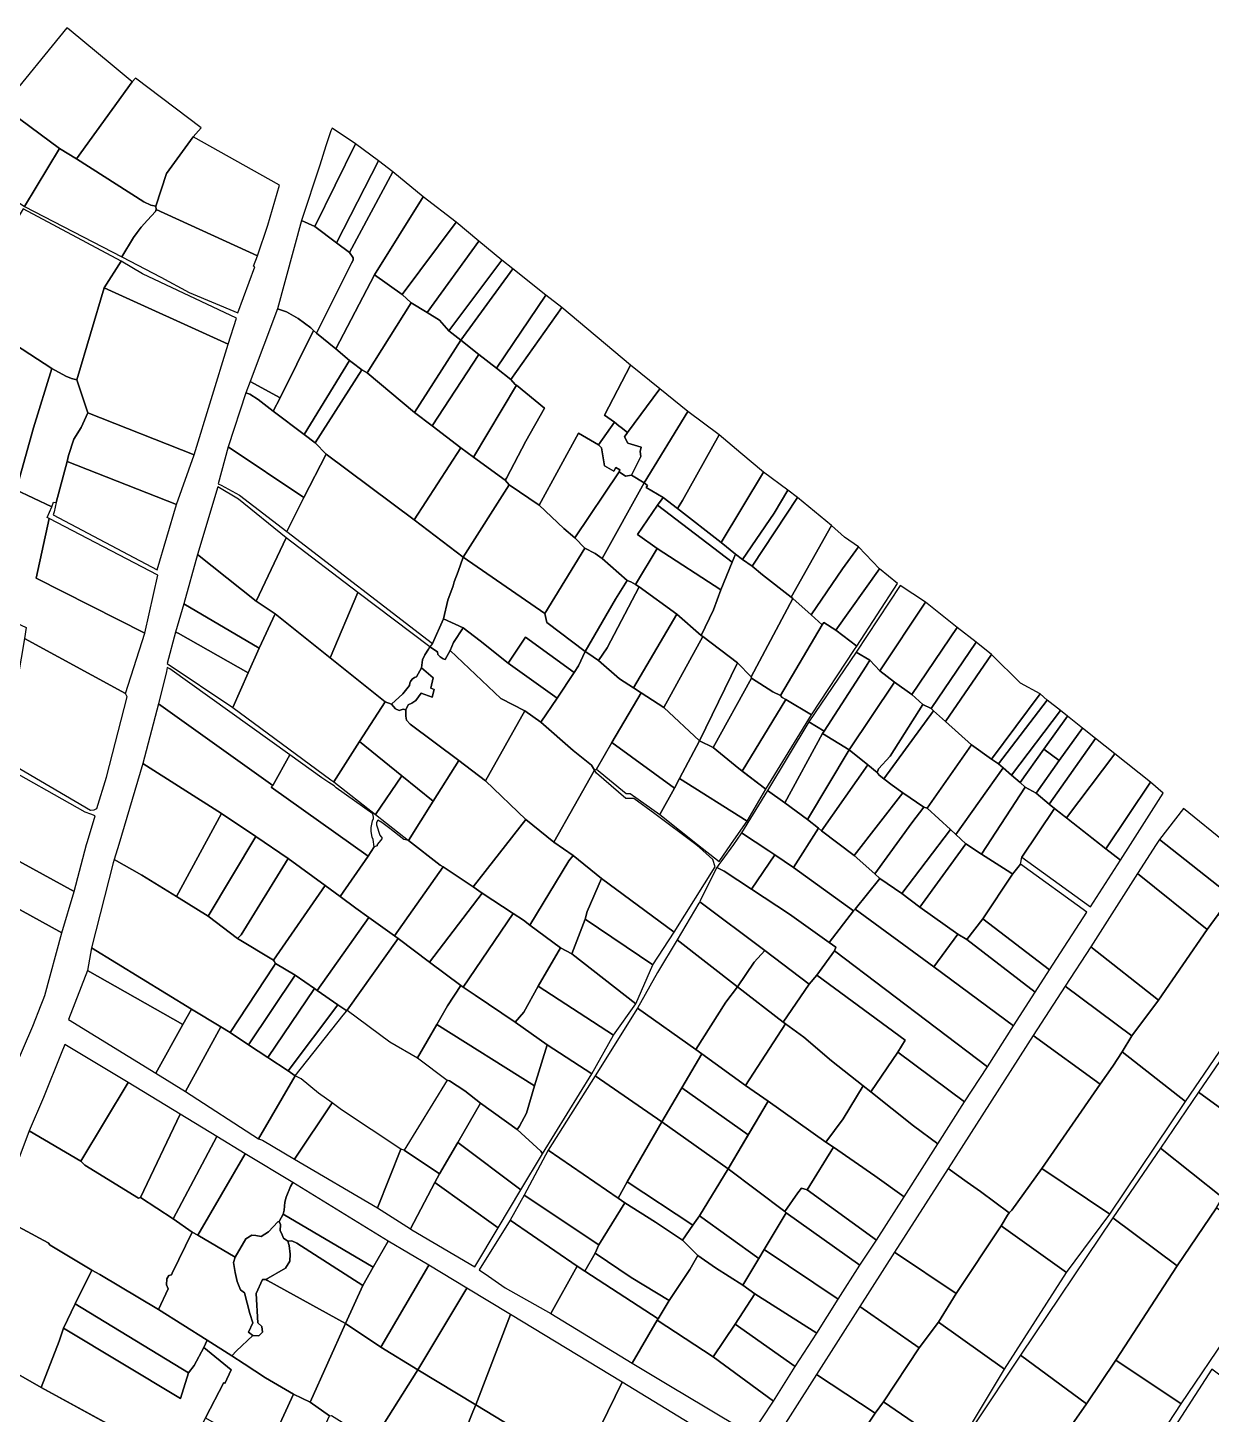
# Model space of a CAD drawing. Header units: metres. Extents: x 569648 to 571548, y 2333509 to 2335006.
# Drawn here: x 569829.8 to 570112.2, y 2334364.1 to 2334694.9 of the extents above; entities that cross this region are included whole.
import ezdxf

# ---------------------------------------------------------------- set-up
doc = ezdxf.new("R2010")
doc.units = ezdxf.units.M
doc.header["$MEASUREMENT"] = 0
doc.linetypes.add('CENTER', pattern=[2, 1.25, -0.25, 0.25, -0.25])
doc.layers.add('Net bo thua dat', color=210, linetype='CENTER', lineweight=30)

msp = doc.modelspace()

# ---------------------------------------------------------------- linework, layer by layer
at = {"layer": 'Net bo thua dat', "linetype": 'Continuous', "flags": 128}
for points in [[(569854.74, 2334681.96), (569849.96, 2334685.91), (569839.67, 2334694.43), (569839.09, 2334694.85), (569824.12, 2334676.36), (569824.92, 2334675.49), (569825.66, 2334674.73), (569837.36, 2334666.07), (569841.47, 2334663.58)], [(569869.24, 2334668.86), (569871.18, 2334670.96), (569855.51, 2334682.81), (569854.74, 2334681.96), (569841.47, 2334663.58), (569857.51, 2334653.29), (569859.17, 2334652.51), (569860.38, 2334652.31), (569862.91, 2334660.09)], [(569837.36, 2334666.07), (569825.66, 2334674.73), (569816.64, 2334660.21), (569823.13, 2334656.21), (569829, 2334652.21)], [(569889.89, 2334657.31), (569869.24, 2334668.86), (569862.91, 2334660.09), (569860.38, 2334652.31), (569860.44, 2334651.52), (569884.64, 2334640.43), (569887.08, 2334647.72)], [(569908.04, 2334667.18), (569902.46, 2334670.88), (569902.15, 2334670.24), (569900.9, 2334666.66), (569899.49, 2334662.03), (569895.11, 2334648.83), (569898.3, 2334647.47)], [(569841.47, 2334663.58), (569837.36, 2334666.07), (569829, 2334652.21), (569852.27, 2334640.21), (569855.07, 2334644.81), (569855.88, 2334646.01), (569856.83, 2334647.25), (569858.39, 2334648.94), (569860.27, 2334651.05), (569860.44, 2334651.52), (569860.38, 2334652.31), (569859.17, 2334652.51), (569857.51, 2334653.29)], [(569913.53, 2334663.06), (569908.04, 2334667.18), (569898.3, 2334647.47), (569903.46, 2334643.56)], [(569916.95, 2334660.49), (569913.53, 2334663.06), (569903.46, 2334643.56), (569906.56, 2334641.22)], [(569924.2, 2334654.49), (569916.95, 2334660.49), (569906.56, 2334641.22), (569907.47, 2334639.99), (569907.5, 2334639.37), (569907.1, 2334638.72), (569898.73, 2334622), (569903.29, 2334618.22), (569912.52, 2334635.88)], [(569932.04, 2334648.48), (569924.2, 2334654.49), (569912.52, 2334635.88), (569919.19, 2334631.2)], [(569852.06, 2334639.16), (569828.7, 2334651.67), (569814.25, 2334627.49), (569816.41, 2334625.97), (569825.01, 2334620.42), (569835.52, 2334613.55), (569838.89, 2334611.71), (569840.23, 2334611.19), (569841.48, 2334610.87), (569848.03, 2334632.82)], [(569860.44, 2334651.52), (569860.27, 2334651.05), (569858.39, 2334648.94), (569856.83, 2334647.25), (569855.88, 2334646.01), (569855.07, 2334644.81), (569852.27, 2334640.21), (569861.58, 2334635.38), (569868.29, 2334631.69), (569879.9, 2334626.8), (569884.03, 2334637.85), (569883.71, 2334637.97), (569884.64, 2334640.43)], [(569907.1, 2334638.72), (569907.5, 2334639.37), (569907.47, 2334639.99), (569906.56, 2334641.22), (569903.46, 2334643.56), (569898.3, 2334647.47), (569895.11, 2334648.83), (569889.4, 2334627.83), (569891.56, 2334627.06), (569894.34, 2334625.52), (569897.32, 2334623.28), (569898, 2334622.66), (569898.73, 2334622)], [(569937.48, 2334643.94), (569932.04, 2334648.48), (569919.19, 2334631.2), (569921.31, 2334629.23), (569925.09, 2334626.93)], [(569942.92, 2334639.39), (569937.48, 2334643.94), (569925.09, 2334626.93), (569928.09, 2334625.1), (569930.31, 2334622.52)], [(569857.19, 2334636.16), (569852.06, 2334639.16), (569848.03, 2334632.82), (569877.63, 2334619.37), (569879.64, 2334625.53)], [(569945.56, 2334637.31), (569942.92, 2334639.39), (569930.31, 2334622.52), (569933.19, 2334620.3)], [(569921.31, 2334629.23), (569919.19, 2334631.2), (569912.52, 2334635.88), (569903.29, 2334618.22), (569906.6, 2334615.5), (569907.19, 2334615.01), (569909.53, 2334613.26), (569910.79, 2334612.52)], [(569953.46, 2334631.09), (569945.56, 2334637.31), (569933.19, 2334620.3), (569937.49, 2334616.92), (569941.69, 2334613.61)], [(569877.63, 2334619.37), (569848.03, 2334632.82), (569841.48, 2334610.87), (569844.14, 2334603), (569869.51, 2334593)], [(569933.19, 2334620.3), (569930.31, 2334622.52), (569928.09, 2334625.1), (569925.09, 2334626.93), (569921.31, 2334629.23), (569910.79, 2334612.52), (569922.1, 2334603.04)], [(569957.26, 2334628.1), (569953.46, 2334631.09), (569941.69, 2334613.61), (569945.1, 2334610.93)], [(569898, 2334622.66), (569897.32, 2334623.28), (569894.34, 2334625.52), (569891.56, 2334627.06), (569889.4, 2334627.83), (569882.89, 2334610.48), (569890.02, 2334606.6)], [(569973.67, 2334614.39), (569957.26, 2334628.1), (569945.1, 2334610.93), (569946.16, 2334609.76), (569946.41, 2334609.58), (569953.14, 2334604.1), (569948.66, 2334596.25), (569944.06, 2334587.42), (569943.7, 2334586.9), (569944.71, 2334585.79), (569951.88, 2334580.93), (569961.27, 2334598.16), (569965.99, 2334595.34), (569969.79, 2334600.77), (569967.47, 2334602.45)], [(569906.6, 2334615.5), (569903.29, 2334618.22), (569898.73, 2334622), (569898, 2334622.66), (569890.02, 2334606.6), (569888.41, 2334603.36), (569895.75, 2334597.79)], [(569835.52, 2334613.55), (569825.01, 2334620.42), (569818.06, 2334603.93), (569817.24, 2334601.7), (569813.78, 2334593.36), (569819.18, 2334589.53), (569826.83, 2334584.72), (569827.34, 2334585.76), (569831.15, 2334599.4)], [(569937.49, 2334616.92), (569933.19, 2334620.3), (569922.1, 2334603.04), (569926.28, 2334599.87)], [(569909.53, 2334613.26), (569907.19, 2334615.01), (569906.6, 2334615.5), (569895.75, 2334597.79), (569898.39, 2334595.79)], [(569946.41, 2334609.58), (569946.16, 2334609.76), (569945.1, 2334610.93), (569941.69, 2334613.61), (569937.49, 2334616.92), (569926.28, 2334599.87), (569933.16, 2334594.64), (569936.15, 2334592.41)], [(569841.48, 2334610.87), (569840.23, 2334611.19), (569838.89, 2334611.71), (569835.52, 2334613.55), (569831.15, 2334599.4), (569827.34, 2334585.76), (569826.83, 2334584.72), (569835.52, 2334580.53), (569835.96, 2334581.7), (569836.55, 2334581.61), (569839.18, 2334591.38), (569839.55, 2334592.77), (569840.8, 2334596.72), (569842.58, 2334599.45), (569844.14, 2334603)], [(569910.79, 2334612.52), (569909.53, 2334613.26), (569898.39, 2334595.79), (569901.04, 2334593.12), (569922.01, 2334577.47), (569933.16, 2334594.64), (569926.28, 2334599.87), (569922.1, 2334603.04)], [(569980.65, 2334608.71), (569973.67, 2334614.39), (569967.47, 2334602.45), (569969.79, 2334600.77), (569970.85, 2334599.89), (569971.44, 2334599.49), (569972.91, 2334598.27)], [(569882.89, 2334610.48), (569881.88, 2334607.79), (569882.84, 2334607.42), (569884.8, 2334606.17), (569888.41, 2334603.36), (569890.02, 2334606.6)], [(569953.14, 2334604.1), (569946.41, 2334609.58), (569936.15, 2334592.41), (569943.7, 2334586.9), (569944.06, 2334587.42), (569948.66, 2334596.25)], [(569901.04, 2334593.12), (569898.39, 2334595.79), (569895.75, 2334597.79), (569888.41, 2334603.36), (569884.8, 2334606.17), (569882.84, 2334607.42), (569881.88, 2334607.79), (569877.67, 2334594.91), (569895.65, 2334582.81)], [(569987.3, 2334603.31), (569980.65, 2334608.71), (569972.91, 2334598.27), (569972.19, 2334597.23), (569973, 2334595.76), (569976.22, 2334594.76), (569975.96, 2334593.77), (569976.11, 2334592.58), (569973.9, 2334588.11), (569976.88, 2334586.29)], [(569869.51, 2334593), (569844.14, 2334603), (569842.58, 2334599.45), (569840.8, 2334596.72), (569839.55, 2334592.77), (569839.18, 2334591.38), (569865.27, 2334581.13)], [(569994.83, 2334597.77), (569987.3, 2334603.31), (569976.88, 2334586.29), (569977.7, 2334585.66), (569977.39, 2334585.15), (569981.41, 2334582.81), (569984.83, 2334580.17), (569986.03, 2334582.08)], [(569972.19, 2334597.23), (569972.91, 2334598.27), (569971.44, 2334599.49), (569970.85, 2334599.89), (569969.79, 2334600.77), (569965.99, 2334595.34), (569966.73, 2334594.65), (569967.44, 2334590.34), (569969.67, 2334589.08), (569970.15, 2334589.92), (569971.1, 2334589.42), (569970.96, 2334588.87), (569972.48, 2334587.91), (569973.9, 2334588.11), (569976.11, 2334592.58), (569975.96, 2334593.77), (569976.22, 2334594.76), (569973, 2334595.76)], [(569970.96, 2334588.87), (569971.1, 2334589.42), (569970.15, 2334589.92), (569969.67, 2334589.08), (569967.44, 2334590.34), (569966.73, 2334594.65), (569965.99, 2334595.34), (569961.27, 2334598.16), (569951.88, 2334580.93), (569957.73, 2334575.4), (569960.37, 2334573.18)], [(570005.4, 2334588.84), (570000, 2334593.4), (569994.83, 2334597.77), (569986.03, 2334582.08), (569984.83, 2334580.17), (569995.31, 2334572.07)], [(569877.67, 2334594.91), (569875.21, 2334586.08), (569876, 2334585.7), (569880.36, 2334583.32), (569891.66, 2334574.66), (569895.65, 2334582.81)], [(569901.04, 2334593.12), (569895.65, 2334582.81), (569891.66, 2334574.66), (569926.41, 2334547.99), (569929.04, 2334553.82), (569930.06, 2334558.3), (569931.3, 2334561.72), (569931.6, 2334562.65), (569932.56, 2334565.14), (569933.74, 2334568.53), (569922.01, 2334577.47)], [(569944.71, 2334585.79), (569943.7, 2334586.9), (569936.15, 2334592.41), (569933.16, 2334594.64), (569922.01, 2334577.47), (569933.74, 2334568.53)], [(569865.27, 2334581.13), (569839.18, 2334591.38), (569836.55, 2334581.61), (569836.09, 2334579.39), (569835.85, 2334578.64), (569860.72, 2334565.5)], [(569962.71, 2334570.7), (569960.37, 2334573.18), (569957.73, 2334575.4), (569951.88, 2334580.93), (569944.71, 2334585.79), (569933.74, 2334568.53), (569953.24, 2334555.08)], [(569976.88, 2334586.29), (569973.9, 2334588.11), (569972.48, 2334587.91), (569970.96, 2334588.87), (569960.37, 2334573.18), (569962.71, 2334570.7), (569965.24, 2334569.42), (569966.87, 2334568.27)], [(569979.98, 2334570.63), (569975.31, 2334573.97), (569980.13, 2334580.96), (569981.41, 2334582.81), (569977.39, 2334585.15), (569977.7, 2334585.66), (569976.88, 2334586.29), (569966.87, 2334568.27), (569972.89, 2334562.99), (569973.7, 2334562.68), (569974.88, 2334562.01)], [(570007.91, 2334579.01), (570011.2, 2334584.57), (570005.4, 2334588.84), (569995.31, 2334572.07), (569998.72, 2334569.27), (570000.4, 2334568.02)], [(569857.72, 2334550.43), (569831.84, 2334563.52), (569834.89, 2334577.8), (569834.45, 2334578.03), (569835.52, 2334580.53), (569826.83, 2334584.72), (569820.75, 2334566.77), (569817.76, 2334557.44), (569818.36, 2334556.93), (569821.29, 2334555.61), (569823.97, 2334554.32), (569829.42, 2334551.77), (569828.99, 2334549.14), (569853.11, 2334536.01)], [(569891.46, 2334573.15), (569880.12, 2334582.35), (569875.19, 2334585.35), (569870.31, 2334569.21), (569884.31, 2334558.06)], [(569984.83, 2334580.17), (569981.41, 2334582.81), (569980.13, 2334580.96), (569997.93, 2334567.36), (569998.72, 2334569.27), (569995.31, 2334572.07)], [(570013.47, 2334582.78), (570011.2, 2334584.57), (570007.91, 2334579.01), (570000.4, 2334568.02), (570002.69, 2334566.42)], [(570021.64, 2334576.08), (570013.47, 2334582.78), (570002.69, 2334566.42), (570005.12, 2334564.31), (570012.01, 2334559.03)], [(569980.13, 2334580.96), (569975.31, 2334573.97), (569979.98, 2334570.63), (569995.2, 2334560.76), (569997.93, 2334567.36)], [(569860.81, 2334564.22), (569834.89, 2334577.8), (569831.84, 2334563.52), (569857.72, 2334550.43)], [(570024.21, 2334565.73), (570028.02, 2334571.02), (570024.74, 2334573.36), (570021.64, 2334576.08), (570012.01, 2334559.03), (570012.36, 2334558.67), (570016.79, 2334554.76)], [(569908.6, 2334560.14), (569891.46, 2334573.15), (569884.31, 2334558.06), (569888.82, 2334555.02), (569901.96, 2334544.52)], [(569888.82, 2334555.02), (569884.31, 2334558.06), (569870.31, 2334569.21), (569867.02, 2334557.39), (569885.06, 2334546.85)], [(569972.89, 2334562.99), (569966.87, 2334568.27), (569965.24, 2334569.42), (569962.71, 2334570.7), (569953.24, 2334555.08), (569953.67, 2334552.93), (569962.79, 2334546.08), (569970.05, 2334558.53)], [(569979.98, 2334570.63), (569974.88, 2334562.01), (569975.74, 2334561.47), (569984.68, 2334554.94), (569990.54, 2334549.9), (569993.43, 2334556.02), (569995.2, 2334560.76)], [(570012.36, 2334558.67), (570012.01, 2334559.03), (570005.12, 2334564.31), (570002.69, 2334566.42), (570000.4, 2334568.02), (569998.72, 2334569.27), (569997.93, 2334567.36), (569995.2, 2334560.76), (569993.43, 2334556.02), (569990.54, 2334549.9), (569990.93, 2334549.65), (569999.17, 2334543.38), (570002.42, 2334540)], [(570033.04, 2334565.73), (570028.02, 2334571.02), (570024.21, 2334565.73), (570016.79, 2334554.76), (570019.41, 2334552.41), (570019.78, 2334552.94), (570022.65, 2334551.12)], [(569933.74, 2334568.53), (569932.56, 2334565.14), (569931.6, 2334562.65), (569931.3, 2334561.72), (569930.06, 2334558.3), (569929.04, 2334553.82), (569933.74, 2334551.69), (569937.75, 2334548.62), (569944.47, 2334543.27), (569948.59, 2334549.44), (569960.18, 2334541), (569961.25, 2334542.66), (569962.79, 2334546.08), (569953.67, 2334552.93), (569953.24, 2334555.08)], [(569975.74, 2334561.47), (569974.88, 2334562.01), (569973.7, 2334562.68), (569972.89, 2334562.99), (569970.05, 2334558.53), (569962.79, 2334546.08), (569963.49, 2334545.63), (569966.01, 2334543.92), (569968.05, 2334546.92)], [(570037.35, 2334562.26), (570033.04, 2334565.73), (570022.65, 2334551.12), (570027.66, 2334547.32)], [(569908.6, 2334560.14), (569901.96, 2334544.52), (569915.1, 2334534.03), (569916.61, 2334533.46), (569919.3, 2334535.96), (569920.93, 2334537.97), (569921.01, 2334538.46), (569921.12, 2334538.86), (569921.53, 2334539.46), (569922.1, 2334539.88), (569922.61, 2334539.99), (569923.8, 2334542.14), (569924.04, 2334544.06), (569924.55, 2334545.25), (569925.45, 2334546.6), (569925.74, 2334547.13)], [(569984.68, 2334554.94), (569975.74, 2334561.47), (569968.05, 2334546.92), (569966.01, 2334543.92), (569971.04, 2334539.52), (569974.35, 2334537.4)], [(570044.06, 2334557.81), (570038.04, 2334561.79), (570027.47, 2334545.91), (570030.76, 2334543.98), (570033.13, 2334541.45)], [(569867.02, 2334557.39), (569865.06, 2334550.68), (569865.71, 2334550.45), (569882.4, 2334540.99), (569885.06, 2334546.85)], [(570019.41, 2334552.41), (570016.79, 2334554.76), (570012.36, 2334558.67), (570002.42, 2334540), (570002.53, 2334539.68), (570007.64, 2334536.39), (570009.48, 2334535.57)], [(570051.57, 2334551.74), (570044.06, 2334557.81), (570033.13, 2334541.45), (570036.62, 2334538.75), (570040.82, 2334535.79)], [(569915.1, 2334534.03), (569901.96, 2334544.52), (569888.82, 2334555.02), (569885.06, 2334546.85), (569882.4, 2334540.99), (569878.71, 2334532.72), (569902.14, 2334515.46), (569902.81, 2334514.93), (569908.98, 2334524.55)], [(569933.74, 2334551.69), (569929.04, 2334553.82), (569926.41, 2334547.99), (569925.74, 2334547.13), (569927.57, 2334545.95), (569927.7, 2334545.3), (569928.19, 2334544.8), (569928.91, 2334544.29), (569929.38, 2334544.17), (569930.64, 2334546.27), (569931.4, 2334548.21)], [(569990.93, 2334549.65), (569990.54, 2334549.9), (569984.68, 2334554.94), (569974.35, 2334537.4), (569976.22, 2334536.15), (569981.63, 2334532.65)], [(570027.09, 2334546.49), (570027.66, 2334547.32), (570022.65, 2334551.12), (570019.78, 2334552.94), (570019.41, 2334552.41), (570009.48, 2334535.57), (570009.83, 2334535.08), (570010.68, 2334534.57), (570016.82, 2334530.91)], [(569865.71, 2334550.45), (569865.06, 2334550.68), (569863.11, 2334543.16), (569878.71, 2334532.72), (569882.4, 2334540.99)], [(569944.47, 2334543.27), (569937.75, 2334548.62), (569933.74, 2334551.69), (569931.4, 2334548.21), (569930.64, 2334546.27), (569942.69, 2334534.81), (569948.41, 2334531.9), (569952.24, 2334529.17), (569956.17, 2334534.91)], [(569948.59, 2334549.44), (569944.47, 2334543.27), (569956.17, 2334534.91), (569960.18, 2334541)], [(569999.17, 2334543.38), (569990.93, 2334549.65), (569981.63, 2334532.65), (569990.12, 2334524.77)], [(570056.16, 2334548.27), (570051.57, 2334551.74), (570040.82, 2334535.79), (570043.44, 2334533.42), (570045.39, 2334532.42)], [(569853.49, 2334535.27), (569853.11, 2334536.01), (569828.99, 2334549.14), (569826.75, 2334535.53), (569822.29, 2334522.22), (569823.11, 2334520.86), (569844.74, 2334508.23), (569845.69, 2334508.26), (569846.3, 2334508.57), (569848.6, 2334516.07)], [(569942.69, 2334534.81), (569930.64, 2334546.27), (569929.38, 2334544.17), (569928.91, 2334544.29), (569928.19, 2334544.8), (569927.7, 2334545.3), (569927.57, 2334545.95), (569925.74, 2334547.13), (569925.45, 2334546.6), (569924.55, 2334545.25), (569924.04, 2334544.06), (569923.8, 2334542.14), (569926.53, 2334539.75), (569926.02, 2334537.29), (569926.81, 2334537), (569926.35, 2334535.12), (569923.69, 2334536.14), (569922.45, 2334534.37), (569921.45, 2334533.74), (569920.61, 2334533.29), (569920.05, 2334532.17), (569920.05, 2334530.62), (569920.21, 2334529.68), (569921.1, 2334528.68), (569932.69, 2334520.07), (569939.03, 2334515.18), (569948.41, 2334531.9)], [(569976.22, 2334536.15), (569974.35, 2334537.4), (569971.04, 2334539.52), (569966.01, 2334543.92), (569963.49, 2334545.63), (569962.79, 2334546.08), (569961.25, 2334542.66), (569960.18, 2334541), (569956.17, 2334534.91), (569952.24, 2334529.17), (569959.96, 2334522.43), (569964.34, 2334518.96), (569965.02, 2334517.74), (569965.5, 2334517.97), (569969.23, 2334524.3)], [(570059.76, 2334545.3), (570056.16, 2334548.27), (570045.39, 2334532.42), (570045.97, 2334531.9), (570048.83, 2334529.34)], [(570002.53, 2334539.68), (570002.42, 2334540), (569999.17, 2334543.38), (569990.12, 2334524.77), (569993.37, 2334523.18)], [(570029.87, 2334542.51), (570030.76, 2334543.98), (570027.47, 2334545.91), (570016.24, 2334529.27), (570019.89, 2334527.06)], [(570036.62, 2334538.75), (570033.13, 2334541.45), (570030.76, 2334543.98), (570029.87, 2334542.51), (570019.89, 2334527.06), (570019.44, 2334526.45), (570025.85, 2334522.59)], [(570071.41, 2334535.92), (570066.73, 2334538.48), (570059.76, 2334545.3), (570048.83, 2334529.34), (570055.01, 2334523.79), (570059.8, 2334520.33)], [(569892.31, 2334521.42), (569863.7, 2334541.93), (569863.1, 2334542.22), (569862.9, 2334541.25), (569861.03, 2334533.53), (569888.28, 2334514.11)], [(569926.53, 2334539.75), (569923.8, 2334542.14), (569922.61, 2334539.99), (569922.1, 2334539.88), (569921.53, 2334539.46), (569921.12, 2334538.86), (569921.01, 2334538.46), (569920.93, 2334537.97), (569919.3, 2334535.96), (569916.61, 2334533.46), (569917.55, 2334532.34), (569918.47, 2334531.95), (569919.42, 2334532.31), (569920.05, 2334532.17), (569920.61, 2334533.29), (569921.45, 2334533.74), (569922.45, 2334534.37), (569923.69, 2334536.14), (569926.35, 2334535.12), (569926.81, 2334537), (569926.02, 2334537.29)], [(570010.68, 2334534.57), (570009.83, 2334535.08), (570009.48, 2334535.57), (570007.64, 2334536.39), (570002.53, 2334539.68), (569993.37, 2334523.18), (569999.49, 2334518.13), (570000.31, 2334517.5)], [(569990.12, 2334524.77), (569981.63, 2334532.65), (569976.22, 2334536.15), (569969.23, 2334524.3), (569984.11, 2334513.48), (569985.38, 2334515.77)], [(570043.44, 2334533.42), (570040.82, 2334535.79), (570036.62, 2334538.75), (570025.85, 2334522.59), (570030.29, 2334519), (570032.5, 2334517.17), (570032.83, 2334518.04), (570035.59, 2334521.1)], [(569887.92, 2334513.66), (569888.28, 2334514.11), (569861.03, 2334533.53), (569857.23, 2334519.34), (569876.03, 2334507.4), (569884.22, 2334501.89), (569891.93, 2334496.64), (569900.79, 2334490.22), (569904.39, 2334487.61), (569911.02, 2334497.23)], [(569921.1, 2334528.68), (569920.21, 2334529.68), (569920.05, 2334530.62), (569920.05, 2334532.17), (569919.42, 2334532.31), (569918.47, 2334531.95), (569917.55, 2334532.34), (569916.61, 2334533.46), (569915.1, 2334534.03), (569908.98, 2334524.55), (569919.05, 2334516.41), (569926.55, 2334510.35), (569932.69, 2334520.07)], [(570016.82, 2334530.91), (570010.68, 2334534.57), (570000.31, 2334517.5), (570005.91, 2334513.19)], [(570045.97, 2334531.9), (570045.39, 2334532.42), (570043.44, 2334533.42), (570035.59, 2334521.1), (570032.83, 2334518.04), (570032.5, 2334517.17), (570033, 2334516.56), (570034.12, 2334515.68)], [(570073.08, 2334534.4), (570071.41, 2334535.92), (570059.8, 2334520.33), (570061.44, 2334519.25)], [(570076.23, 2334531.95), (570073.08, 2334534.4), (570061.44, 2334519.25), (570062.57, 2334518.29), (570064.58, 2334516.58)], [(569959.96, 2334522.43), (569952.24, 2334529.17), (569948.41, 2334531.9), (569939.03, 2334515.18), (569948.65, 2334505.94), (569955.38, 2334500.59), (569965.02, 2334517.74), (569964.34, 2334518.96)], [(570055.01, 2334523.79), (570048.83, 2334529.34), (570045.97, 2334531.9), (570034.12, 2334515.68), (570036.06, 2334514.14), (570038.65, 2334512.36), (570043.62, 2334508.93), (570044.47, 2334508.67)], [(570072.26, 2334522.72), (570077.9, 2334530.65), (570076.23, 2334531.95), (570064.58, 2334516.58), (570066.61, 2334514.78)], [(570081.5, 2334527.78), (570077.9, 2334530.65), (570072.26, 2334522.72), (570075.96, 2334520.01)], [(570019.44, 2334526.45), (570019.89, 2334527.06), (570016.24, 2334529.27), (570006.32, 2334512.9), (570010.46, 2334509.98)], [(570025.85, 2334522.59), (570019.44, 2334526.45), (570010.46, 2334509.98), (570015.88, 2334506)], [(570084.65, 2334525.31), (570081.5, 2334527.78), (570075.96, 2334520.01), (570070.42, 2334512.24), (570073.58, 2334509.61)], [(569919.05, 2334516.41), (569908.98, 2334524.55), (569902.81, 2334514.93), (569912.78, 2334507.13)], [(569969.23, 2334524.3), (569965.5, 2334517.97), (569972.63, 2334512.18), (569973.54, 2334512.16), (569980.61, 2334507.18), (569984.11, 2334513.48)], [(569999.49, 2334518.13), (569993.37, 2334523.18), (569990.12, 2334524.77), (569985.38, 2334515.77), (570001.49, 2334505.57), (570005.91, 2334513.19)], [(570062.57, 2334518.29), (570061.44, 2334519.25), (570059.8, 2334520.33), (570055.01, 2334523.79), (570044.47, 2334508.67), (570050.03, 2334503.57), (570051.28, 2334502.42)], [(570089.22, 2334521.65), (570084.65, 2334525.31), (570073.58, 2334509.61), (570074.82, 2334508.61), (570077.69, 2334506.36)], [(569845.92, 2334506.88), (569844.84, 2334507.21), (569843.48, 2334507.73), (569822.03, 2334519.81), (569821.72, 2334519.11), (569819.36, 2334512.21), (569816.43, 2334503.25), (569816.13, 2334502.34), (569840.84, 2334488.81), (569843.83, 2334500), (569844.03, 2334500.76)], [(569903.4, 2334513.55), (569902.95, 2334514.01), (569901.62, 2334514.76), (569899.98, 2334515.89), (569892.31, 2334521.42), (569888.28, 2334514.11), (569887.92, 2334513.66), (569911.02, 2334497.23), (569912.51, 2334499.46), (569912.25, 2334501.17), (569912.03, 2334501.78), (569911.79, 2334503.07), (569911.72, 2334504.1), (569912.09, 2334505.65), (569912.32, 2334506.24), (569912.29, 2334506.53), (569912.17, 2334507.3)], [(569948.65, 2334505.94), (569939.03, 2334515.18), (569932.69, 2334520.07), (569926.55, 2334510.35), (569920.64, 2334500.98), (569928.21, 2334495.07), (569928.91, 2334494.7), (569936.08, 2334489.92)], [(570030.29, 2334519), (570025.85, 2334522.59), (570015.88, 2334506), (570018.49, 2334503.87), (570019.22, 2334503.24)], [(570075.96, 2334520.01), (570072.26, 2334522.72), (570066.61, 2334514.78), (570067.84, 2334513.71), (570070.42, 2334512.24)], [(570097.73, 2334514.84), (570089.22, 2334521.65), (570077.69, 2334506.36), (570087.08, 2334498.99)], [(569876.03, 2334507.4), (569857.23, 2334519.34), (569851.5, 2334500), (569850.44, 2334496.41), (569857.03, 2334492.68), (569865.3, 2334487.57)], [(569919.05, 2334516.41), (569912.78, 2334507.13), (569920.64, 2334500.98), (569926.55, 2334510.35)], [(569979.49, 2334507.29), (569974.47, 2334511), (569972.5, 2334511.01), (569965.55, 2334517.03), (569965.02, 2334517.74), (569955.38, 2334500.59), (569959.93, 2334497.41), (569966.71, 2334491.93), (569984.05, 2334479.09), (569993.87, 2334494.66), (569993.32, 2334496.43), (569990.1, 2334499.33), (569989.21, 2334500)], [(570038.65, 2334512.36), (570036.06, 2334514.14), (570034.12, 2334515.68), (570033, 2334516.56), (570032.5, 2334517.17), (570030.29, 2334519), (570019.22, 2334503.24), (570027.05, 2334497.36)], [(570067.84, 2334513.71), (570066.61, 2334514.78), (570064.58, 2334516.58), (570062.57, 2334518.29), (570051.28, 2334502.42), (570053.64, 2334500.19), (570057.43, 2334497.72)], [(569985.38, 2334515.77), (569984.11, 2334513.48), (569980.61, 2334507.18), (569989.66, 2334500), (569994.77, 2334495.94), (569997.6, 2334500), (570000, 2334503.43), (570001.49, 2334505.57)], [(570074.82, 2334508.61), (570073.58, 2334509.61), (570070.42, 2334512.24), (570067.84, 2334513.71), (570057.43, 2334497.72), (570064.4, 2334493.22), (570064.82, 2334492.92), (570066.71, 2334495.29), (570067.06, 2334496.96)], [(570100.79, 2334512.24), (570097.73, 2334514.84), (570087.08, 2334498.99), (570090.57, 2334496.25), (570092.97, 2334500)], [(570018.49, 2334503.87), (570015.88, 2334506), (570010.46, 2334509.98), (570006.32, 2334512.9), (570000.16, 2334502.75), (570006.63, 2334498.53), (570008.08, 2334497.55), (570012.58, 2334494.48)], [(570040.79, 2334505.2), (570043.62, 2334508.93), (570038.65, 2334512.36), (570027.05, 2334497.36), (570031.98, 2334493)], [(569884.22, 2334501.89), (569876.03, 2334507.4), (569865.3, 2334487.57), (569872.85, 2334482.92)], [(570050.03, 2334503.57), (570044.47, 2334508.67), (570043.62, 2334508.93), (570040.79, 2334505.2), (570031.98, 2334493), (570033.19, 2334491.87), (570038.41, 2334488.3)], [(570090.57, 2334496.25), (570087.08, 2334498.99), (570074.82, 2334508.61), (570067.06, 2334496.96), (570083.4, 2334485.17)], [(570116.19, 2334500), (570105.64, 2334508.57), (570099.92, 2334501.21), (570116.88, 2334487.73), (570122.14, 2334495.17)], [(569837.95, 2334478.9), (569814.1, 2334492.04), (569813.86, 2334492.63), (569794.35, 2334504.08), (569788.34, 2334491.09), (569782.36, 2334478.16), (569775.78, 2334463.67), (569822.82, 2334440.38), (569823.41, 2334440.26), (569823.8, 2334440.34), (569824.08, 2334440.6), (569831, 2334456.67), (569833.02, 2334461.74), (569833.52, 2334462.94), (569833.89, 2334463.95)], [(569928.91, 2334494.7), (569928.21, 2334495.07), (569920.64, 2334500.98), (569919.55, 2334501.17), (569916.19, 2334503.86), (569914.32, 2334505.29), (569913.34, 2334505.82), (569913.06, 2334505.27), (569913.03, 2334504.71), (569913.86, 2334502.24), (569914.18, 2334501.86), (569914.4, 2334501.51), (569914.06, 2334501.07), (569913.17, 2334500.01), (569913.21, 2334499.71), (569912.51, 2334499.46), (569911.02, 2334497.23), (569904.39, 2334487.61), (569908.06, 2334484.84), (569911.19, 2334482.59), (569917.3, 2334478.19)], [(569958.94, 2334496.12), (569959.93, 2334497.41), (569955.38, 2334500.59), (569948.65, 2334505.94), (569936.08, 2334489.92), (569938.25, 2334488.39), (569945.61, 2334483.55), (569948.1, 2334481.92), (569949.62, 2334480.73)], [(570027.05, 2334497.36), (570019.22, 2334503.24), (570018.49, 2334503.87), (570012.58, 2334494.48), (570026.88, 2334484.17), (570027.24, 2334484.6), (570033.19, 2334491.87), (570031.98, 2334493)], [(570053.64, 2334500.19), (570051.28, 2334502.42), (570050.03, 2334503.57), (570038.41, 2334488.3), (570042.68, 2334485.02)], [(569816.13, 2334502.34), (569813.86, 2334492.63), (569814.1, 2334492.04), (569837.95, 2334478.9), (569840.84, 2334488.81)], [(569891.93, 2334496.64), (569884.22, 2334501.89), (569872.85, 2334482.92), (569879.85, 2334477.6), (569880.75, 2334478.46)], [(570008.08, 2334497.55), (570006.63, 2334498.53), (570000.16, 2334502.75), (570000, 2334502.52), (569998.21, 2334500), (569995.48, 2334496.15), (569994.7, 2334495.26), (569994.26, 2334494.48), (569996.02, 2334493.66), (570002.54, 2334489.37)], [(570064.82, 2334492.92), (570064.4, 2334493.22), (570057.43, 2334497.72), (570053.64, 2334500.19), (570042.68, 2334485.02), (570051.76, 2334478.65), (570053.93, 2334477.35), (570057.7, 2334482.25)], [(570099.92, 2334501.21), (570099.13, 2334500), (570094.62, 2334493.08), (570111.24, 2334479.72), (570113.88, 2334483.3), (570116.88, 2334487.73)], [(569888.5, 2334470.99), (569888.95, 2334471.65), (569888.6, 2334472.17), (569888.43, 2334472.45), (569879.85, 2334477.6), (569872.85, 2334482.92), (569865.3, 2334487.57), (569857.03, 2334492.68), (569850.44, 2334496.41), (569850.2, 2334495.64), (569845.03, 2334475.32), (569868.9, 2334460.76), (569875.85, 2334456.52), (569878.09, 2334455.14)], [(569900.79, 2334490.22), (569891.93, 2334496.64), (569880.75, 2334478.46), (569879.85, 2334477.6), (569888.43, 2334472.45)], [(569966.71, 2334491.93), (569959.93, 2334497.41), (569958.94, 2334496.12), (569949.62, 2334480.73), (569956.94, 2334475.33), (569959.61, 2334473.92), (569962.84, 2334482.19), (569963.3, 2334484.02)], [(570012.58, 2334494.48), (570008.08, 2334497.55), (570002.54, 2334489.37), (570011.61, 2334483.41), (570021.08, 2334476.61), (570026.88, 2334484.17)], [(569938.25, 2334488.39), (569936.08, 2334489.92), (569928.91, 2334494.7), (569917.3, 2334478.19), (569918.19, 2334477.55), (569925.66, 2334471.95)], [(570011.61, 2334483.41), (570002.54, 2334489.37), (569996.02, 2334493.66), (569994.26, 2334494.48), (569990.3, 2334486.63), (569990.21, 2334486.36), (570005.71, 2334474.74), (570016.3, 2334466.71), (570018.08, 2334468.8), (570022.3, 2334474.62), (570022.64, 2334475.51), (570021.08, 2334476.61)], [(570082.53, 2334483.87), (570066.71, 2334495.29), (570064.82, 2334492.92), (570057.7, 2334482.25), (570073.67, 2334470.1)], [(570111.24, 2334479.72), (570094.62, 2334493.08), (570083.53, 2334475.63), (570099.68, 2334462.88)], [(569911.19, 2334482.59), (569908.06, 2334484.84), (569904.39, 2334487.61), (569900.79, 2334490.22), (569888.43, 2334472.45), (569888.6, 2334472.17), (569888.95, 2334471.65), (569893.64, 2334468.81), (569898.23, 2334465.64), (569898.88, 2334465.19)], [(569984.05, 2334479.09), (569966.71, 2334491.93), (569963.3, 2334484.02), (569962.84, 2334482.19), (569979.01, 2334471.3)], [(570051.76, 2334478.65), (570042.68, 2334485.02), (570038.41, 2334488.3), (570033.19, 2334491.87), (570027.24, 2334484.6), (570046, 2334470.83)], [(569945.61, 2334483.55), (569938.25, 2334488.39), (569925.66, 2334471.95), (569933.13, 2334466.35), (569933.69, 2334465.98)], [(569956.94, 2334475.33), (569949.62, 2334480.73), (569948.1, 2334481.92), (569945.61, 2334483.55), (569933.69, 2334465.98), (569936.59, 2334464.06), (569946.13, 2334457.59), (569948.23, 2334460.04), (569951.61, 2334466.24)], [(569990.21, 2334486.36), (569989.98, 2334486.04), (569984.8, 2334477.28), (569999.2, 2334466.06), (570003.13, 2334471.91), (570005.71, 2334474.74)], [(570046, 2334470.83), (570027.24, 2334484.6), (570026.88, 2334484.17), (570021.08, 2334476.61), (570022.64, 2334475.51), (570022.3, 2334474.62), (570058.86, 2334446.99), (570065.05, 2334456.71)], [(570128.99, 2334472.22), (570113.88, 2334483.3), (570111.24, 2334479.72), (570099.68, 2334462.88), (570093.26, 2334454.33), (570090.98, 2334450.58), (570106.09, 2334438.72)], [(569918.19, 2334477.55), (569917.3, 2334478.19), (569911.19, 2334482.59), (569898.88, 2334465.19), (569903.8, 2334461.79), (569905.92, 2334460.32), (569906.03, 2334460.47)], [(569979.01, 2334471.3), (569962.84, 2334482.19), (569959.61, 2334473.92), (569974.94, 2334462)], [(570057.7, 2334482.25), (570053.93, 2334477.35), (570070.24, 2334464.77), (570073.67, 2334470.1)], [(570142.98, 2334478.54), (570137.77, 2334482.57), (570109.18, 2334440.89), (570115.65, 2334436.22)], [(569933.13, 2334466.35), (569925.66, 2334471.95), (569918.19, 2334477.55), (569906.03, 2334460.47), (569916.25, 2334452.9), (569922.82, 2334449.11), (569927.42, 2334457.05), (569929.97, 2334461.52)], [(569984.8, 2334477.28), (569980.09, 2334469.45), (569975.31, 2334460.95), (569989.21, 2334451.08), (569996.39, 2334462.36), (569999.2, 2334466.06)], [(570053.93, 2334477.35), (570051.76, 2334478.65), (570046, 2334470.83), (570065.05, 2334456.71), (570070.24, 2334464.77)], [(569845.03, 2334475.32), (569844.05, 2334469.96), (569866.83, 2334457.05), (569868.9, 2334460.76)], [(569959.61, 2334473.92), (569956.94, 2334475.33), (569951.61, 2334466.24), (569969.59, 2334454.55), (569974.94, 2334462)], [(570016.3, 2334466.71), (570005.71, 2334474.74), (570003.13, 2334471.91), (569999.2, 2334466.06), (570010.08, 2334457.59)], [(570022.3, 2334474.62), (570018.08, 2334468.8), (570030.74, 2334459.54), (570039.17, 2334453.36), (570037.47, 2334450.49), (570053.36, 2334438.61), (570058.86, 2334446.99)], [(570083.53, 2334475.63), (570077.38, 2334466.21), (570093.26, 2334454.33), (570099.68, 2334462.88)], [(569866.83, 2334457.05), (569844.05, 2334469.96), (569839.54, 2334458.22), (569860.36, 2334445.45)], [(569893.64, 2334468.81), (569888.95, 2334471.65), (569888.5, 2334470.99), (569878.09, 2334455.14), (569882.47, 2334452.24)], [(569898.23, 2334465.64), (569893.64, 2334468.81), (569882.47, 2334452.24), (569887.09, 2334449.18)], [(570018.08, 2334468.8), (570016.3, 2334466.71), (570010.08, 2334457.59), (570010.6, 2334457.19), (570015, 2334454.06), (570021.59, 2334448.42), (570029.17, 2334442.4), (570031.04, 2334440.97), (570037.47, 2334450.49), (570039.17, 2334453.36), (570030.74, 2334459.54)], [(569903.8, 2334461.79), (569898.88, 2334465.19), (569898.23, 2334465.64), (569887.09, 2334449.18), (569891.92, 2334445.98)], [(569946.13, 2334457.59), (569936.59, 2334464.06), (569933.69, 2334465.98), (569933.13, 2334466.35), (569929.97, 2334461.52), (569927.42, 2334457.05), (569950.77, 2334442.42), (569953.79, 2334452.19)], [(569969.59, 2334454.55), (569951.61, 2334466.24), (569948.23, 2334460.04), (569946.13, 2334457.59), (569953.79, 2334452.19), (569964.4, 2334445.29)], [(570010.6, 2334457.19), (570010.08, 2334457.59), (569999.2, 2334466.06), (569996.39, 2334462.36), (569989.21, 2334451.08), (569990.71, 2334450.1), (570001.13, 2334442.54)], [(570093.26, 2334454.33), (570077.38, 2334466.21), (570069.73, 2334454.48), (570085.73, 2334442.82), (570088.79, 2334447.16), (570090.98, 2334450.58)], [(569875.85, 2334456.52), (569868.9, 2334460.76), (569866.83, 2334457.05), (569860.36, 2334445.45), (569867.46, 2334441.09)], [(569905.05, 2334459.3), (569905.92, 2334460.32), (569903.8, 2334461.79), (569891.92, 2334445.98), (569893.66, 2334444.82)], [(569990.71, 2334450.1), (569989.21, 2334451.08), (569975.31, 2334460.95), (569965.24, 2334444.79), (569981.1, 2334433.82), (569985.9, 2334441.96)], [(569927.42, 2334457.05), (569922.82, 2334449.11), (569929.86, 2334443.8), (569930.46, 2334443.63), (569934.12, 2334441.24), (569937.89, 2334438.27), (569946.64, 2334431.98), (569947.12, 2334432.79), (569948.81, 2334435.91), (569950.77, 2334442.42)], [(570029.17, 2334442.4), (570021.59, 2334448.42), (570015, 2334454.06), (570010.6, 2334457.19), (570001.13, 2334442.54), (570006.53, 2334438.76), (570020.3, 2334428.98), (570024.43, 2334434.53)], [(569893.66, 2334444.82), (569891.92, 2334445.98), (569887.09, 2334449.18), (569882.47, 2334452.24), (569878.09, 2334455.14), (569875.85, 2334456.52), (569867.46, 2334441.08), (569884.89, 2334429.78)], [(570085.73, 2334442.82), (570069.73, 2334454.48), (570049.45, 2334422.72), (570054.03, 2334419.46), (570057.2, 2334417.25), (570064, 2334412.11), (570064.68, 2334412.77), (570071.8, 2334422.68)], [(569853.76, 2334443.2), (569838.64, 2334452.33), (569837.78, 2334450.11), (569833.56, 2334439.68), (569830.17, 2334431.69), (569842.44, 2334424.43)], [(569964.4, 2334445.29), (569953.79, 2334452.19), (569950.77, 2334442.42), (569948.81, 2334435.91), (569947.12, 2334432.79), (569946.64, 2334431.98), (569952.23, 2334426.86), (569952.65, 2334426.24)], [(570001.13, 2334442.54), (569990.71, 2334450.1), (569985.9, 2334441.96), (570001.73, 2334430.71), (570006.53, 2334438.76)], [(570037.47, 2334450.49), (570031.04, 2334440.97), (570041.21, 2334432.89), (570047.02, 2334428.57), (570053.36, 2334438.61)], [(570106.09, 2334438.72), (570090.98, 2334450.58), (570088.79, 2334447.16), (570085.73, 2334442.82), (570071.8, 2334422.68), (570088.02, 2334411.81)], [(569902.44, 2334438.36), (569899.18, 2334440.68), (569895.02, 2334444.08), (569894.55, 2334444.32), (569893.66, 2334444.82), (569884.89, 2334429.78), (569885.86, 2334429.44), (569893.44, 2334424.95)], [(569937.89, 2334438.27), (569934.12, 2334441.24), (569930.46, 2334443.63), (569929.86, 2334443.8), (569919.6, 2334427.05), (569928.05, 2334421.41), (569932.43, 2334428.92)], [(569981.1, 2334433.82), (569965.24, 2334444.79), (569954.02, 2334427.1), (569970.7, 2334415.65), (569972.89, 2334419.55)], [(569866.17, 2334435.67), (569853.76, 2334443.2), (569842.44, 2334424.43), (569843.46, 2334423.5), (569856.23, 2334415.62), (569856.68, 2334415.79)], [(569985.9, 2334441.96), (569981.1, 2334433.82), (569996.93, 2334422.66), (570001.73, 2334430.71)], [(570041.21, 2334432.89), (570031.04, 2334440.97), (570029.17, 2334442.4), (570024.43, 2334434.53), (570020.3, 2334428.98), (570022.08, 2334427.84), (570031.96, 2334420.94), (570038.96, 2334415.99), (570047.02, 2334428.57)], [(570123.34, 2334427.82), (570124.45, 2334429.59), (570115.65, 2334436.22), (570109.18, 2334440.89), (570100.17, 2334427.56), (570114.95, 2334415.79)], [(569918.82, 2334427.36), (569904.68, 2334436.69), (569902.44, 2334438.36), (569893.44, 2334424.95), (569913.27, 2334413.35)], [(569952.65, 2334426.24), (569952.23, 2334426.86), (569946.64, 2334431.98), (569937.89, 2334438.27), (569932.43, 2334428.92), (569947.51, 2334417.65)], [(570022.08, 2334427.84), (570020.3, 2334428.98), (570006.53, 2334438.76), (569996.93, 2334422.66), (570010.51, 2334412.42), (570013.55, 2334416.87), (570014.47, 2334418), (570015.78, 2334417.63)], [(569874.94, 2334430.37), (569866.17, 2334435.67), (569856.68, 2334415.79), (569864.51, 2334410.67)], [(569996.93, 2334422.66), (569981.1, 2334433.82), (569972.89, 2334419.55), (569988.54, 2334409.21), (569990.08, 2334411.44)], [(569869.05, 2334407.52), (569864.51, 2334410.67), (569856.68, 2334415.79), (569856.23, 2334415.62), (569843.46, 2334423.5), (569842.44, 2334424.43), (569830.17, 2334431.69), (569822.48, 2334411.49), (569834.66, 2334404.99), (569835.19, 2334404.42), (569845.12, 2334398.48), (569847, 2334397.46), (569861, 2334389.09), (569863.31, 2334394), (569862.91, 2334394.94), (569863.02, 2334396.43), (569863.45, 2334397.15), (569864.07, 2334397.33), (569864.24, 2334397.73)], [(569881.65, 2334426.24), (569874.94, 2334430.37), (569864.51, 2334410.67), (569869.05, 2334407.52), (569870.37, 2334406.84)], [(569919.6, 2334427.05), (569918.82, 2334427.36), (569913.27, 2334413.35), (569921.17, 2334408.33), (569926.97, 2334419.36), (569928.05, 2334421.41)], [(569947.51, 2334417.65), (569932.43, 2334428.92), (569928.05, 2334421.41), (569926.97, 2334419.36), (569942.06, 2334408.54)], [(569972.29, 2334414.56), (569970.7, 2334415.65), (569954.02, 2334427.1), (569948.3, 2334416.38), (569966.06, 2334404.53)], [(570038.96, 2334415.99), (570031.96, 2334420.94), (570022.08, 2334427.84), (570015.78, 2334417.63), (570032.36, 2334405.6)], [(570100.17, 2334427.56), (570088.72, 2334410.91), (570104.1, 2334399.5), (570113.47, 2334413.3), (570114.95, 2334415.79)], [(569891.45, 2334415.87), (569892.54, 2334418.45), (569893.03, 2334419.35), (569881.65, 2334426.24), (569870.37, 2334406.84), (569879.29, 2334401.59), (569881.81, 2334405.95), (569883.3, 2334406.8), (569884.22, 2334406.7), (569885.5, 2334406.5), (569887.25, 2334407.57), (569889.47, 2334410), (569889.81, 2334410.07), (569890.78, 2334411.86), (569891.01, 2334412.76), (569891.15, 2334414.67)], [(569996.93, 2334422.66), (569990.08, 2334411.44), (570004.29, 2334401.27), (570005.55, 2334403.37), (570010.81, 2334412.14), (570010.51, 2334412.42)], [(570063.59, 2334411.59), (570064, 2334412.11), (570057.2, 2334417.25), (570054.03, 2334419.46), (570049.45, 2334422.72), (570036.65, 2334402.79), (570051.34, 2334392.89), (570062.09, 2334409.02)], [(570088.02, 2334411.81), (570071.8, 2334422.68), (570064.68, 2334412.77), (570064, 2334412.11), (570063.59, 2334411.59), (570062.09, 2334409.02), (570077.73, 2334397.91)], [(569893.03, 2334419.35), (569892.54, 2334418.45), (569891.45, 2334415.87), (569891.15, 2334414.67), (569891.01, 2334412.76), (569890.78, 2334411.86), (569912.24, 2334399.19), (569915.79, 2334405.41)], [(569926.97, 2334419.36), (569921.17, 2334408.33), (569921.47, 2334408.06), (569936.5, 2334399.23), (569942.06, 2334408.54)], [(569972.89, 2334419.55), (569970.7, 2334415.65), (569972.29, 2334414.56), (569979.62, 2334409.89), (569986.06, 2334405.65), (569988.54, 2334409.21)], [(570015.78, 2334417.63), (570014.47, 2334418), (570013.55, 2334416.87), (570010.51, 2334412.42), (570010.81, 2334412.14), (570028.38, 2334399.69), (570032.36, 2334405.6)], [(569948.3, 2334416.38), (569944.93, 2334410.39), (569960.91, 2334399.42), (569962.73, 2334398.2), (569965.2, 2334402.52), (569966.06, 2334404.53)], [(569986.06, 2334405.65), (569979.62, 2334409.89), (569972.29, 2334414.56), (569966.06, 2334404.53), (569965.2, 2334402.52), (569973.77, 2334396.75), (569982.89, 2334391.22), (569987.77, 2334398.64), (569989.73, 2334401.98)], [(569845.12, 2334398.48), (569835.19, 2334404.42), (569834.66, 2334404.99), (569822.48, 2334411.49), (569820.06, 2334405.83), (569812.54, 2334386.39), (569811.27, 2334382.89), (569832.97, 2334370.49), (569837.33, 2334381.55), (569838.34, 2334384.6), (569841.15, 2334390.46)], [(569890.78, 2334411.86), (569889.81, 2334410.07), (569890.14, 2334409.38), (569890.03, 2334407.81), (569890.38, 2334407.27), (569890.83, 2334406.13), (569891.89, 2334405.4), (569892.8, 2334405.48), (569894, 2334404.92), (569909.76, 2334394.83), (569912.24, 2334399.19)], [(569960.91, 2334399.42), (569944.93, 2334410.39), (569937.54, 2334398.51), (569939.78, 2334397.03), (569943.71, 2334394.25), (569954.63, 2334388.16)], [(569990.08, 2334411.44), (569988.54, 2334409.21), (569986.06, 2334405.65), (569989.73, 2334401.98), (569993.96, 2334399.04), (570000.47, 2334394.89), (570004.29, 2334401.27)], [(570010.81, 2334412.14), (570005.55, 2334403.37), (570023.21, 2334391.54), (570028.38, 2334399.69)], [(570104.1, 2334399.5), (570088.72, 2334410.91), (570066.71, 2334378.18), (570082.5, 2334366.57), (570089.48, 2334377.03)], [(570128.76, 2334401.53), (570113.47, 2334413.3), (570104.1, 2334399.5), (570089.48, 2334377.03), (570105.05, 2334366.55)], [(569879.28, 2334397.88), (569878.94, 2334400.3), (569879.29, 2334401.59), (569870.37, 2334406.84), (569869.05, 2334407.52), (569864.24, 2334397.73), (569864.07, 2334397.33), (569863.45, 2334397.15), (569863.02, 2334396.43), (569862.91, 2334394.94), (569863.31, 2334394), (569861, 2334389.09), (569872.64, 2334381.73), (569878.51, 2334378.05), (569879.6, 2334379.2), (569883.54, 2334382.84), (569882.47, 2334383.67), (569883.49, 2334385.89), (569882.83, 2334388.14), (569881.51, 2334393.03), (569880.58, 2334393.78), (569879.75, 2334395.77)], [(569892.18, 2334404.32), (569891.89, 2334405.4), (569890.83, 2334406.13), (569890.38, 2334407.27), (569890.03, 2334407.81), (569890.14, 2334409.38), (569889.81, 2334410.07), (569889.47, 2334410), (569887.25, 2334407.57), (569885.5, 2334406.5), (569884.22, 2334406.7), (569883.3, 2334406.8), (569881.81, 2334405.95), (569879.29, 2334401.59), (569878.94, 2334400.3), (569879.28, 2334397.88), (569879.75, 2334395.77), (569880.58, 2334393.78), (569881.51, 2334393.03), (569882.83, 2334388.14), (569883.49, 2334385.89), (569882.47, 2334383.67), (569883.54, 2334382.84), (569884.93, 2334382.8), (569885.79, 2334383.64), (569885.65, 2334385.04), (569884.71, 2334385.86), (569884.29, 2334392.87), (569885.84, 2334396.27), (569886.66, 2334396.23), (569891.32, 2334398.94), (569892.35, 2334400.58), (569892.42, 2334402.26)], [(570077.73, 2334397.91), (570062.09, 2334409.02), (570051.34, 2334392.89), (570047.15, 2334386.04), (570062.89, 2334374.85)], [(569894, 2334404.92), (569892.8, 2334405.48), (569891.89, 2334405.4), (569892.18, 2334404.32), (569892.42, 2334402.26), (569892.35, 2334400.58), (569891.32, 2334398.94), (569886.66, 2334396.23), (569886.98, 2334396.03), (569905.61, 2334385.7), (569909.76, 2334394.83)], [(569925.49, 2334399.67), (569915.79, 2334405.41), (569912.24, 2334399.19), (569909.76, 2334394.83), (569905.61, 2334385.7), (569914.04, 2334380.11)], [(569965.2, 2334402.52), (569962.73, 2334398.2), (569980.25, 2334386.84), (569982.89, 2334391.22), (569973.77, 2334396.75)], [(570003.35, 2334392.84), (570000.47, 2334394.89), (569993.96, 2334399.04), (569989.73, 2334401.98), (569987.77, 2334398.64), (569982.89, 2334391.22), (569980.25, 2334386.84), (569980.05, 2334386.5), (569993.41, 2334377.81), (569998.59, 2334385.56)], [(570005.55, 2334403.37), (570004.29, 2334401.27), (570000.47, 2334394.89), (570003.35, 2334392.84), (570018.08, 2334383.46), (570023.21, 2334391.54)], [(570051.34, 2334392.89), (570036.65, 2334402.79), (570028.35, 2334389.83), (570042.56, 2334379.94), (570047.15, 2334386.04)], [(569861, 2334389.09), (569847, 2334397.46), (569845.12, 2334398.48), (569841.15, 2334390.46), (569868.19, 2334373.97), (569869.49, 2334375.73), (569871.85, 2334380), (569872.64, 2334381.73)], [(569934.56, 2334394.19), (569925.49, 2334399.67), (569914.04, 2334380.11), (569922.92, 2334374.72)], [(569980.05, 2334386.5), (569980.25, 2334386.84), (569962.73, 2334398.2), (569960.91, 2334399.42), (569954.63, 2334388.16), (569974.05, 2334376.26)], [(569905.61, 2334385.7), (569886.98, 2334396.03), (569886.66, 2334396.23), (569885.84, 2334396.27), (569884.29, 2334392.87), (569884.71, 2334385.86), (569885.65, 2334385.04), (569885.79, 2334383.64), (569884.93, 2334382.8), (569883.54, 2334382.84), (569879.6, 2334379.2), (569878.51, 2334378.05), (569881.48, 2334376.15), (569886.52, 2334372.75), (569893.19, 2334368.86), (569897.18, 2334367.01)], [(569944.99, 2334387.9), (569934.56, 2334394.19), (569922.92, 2334374.72), (569936.74, 2334366.34)], [(570018.08, 2334383.46), (570003.35, 2334392.84), (569998.59, 2334385.56), (570012.96, 2334375.46)], [(569841.15, 2334390.46), (569838.34, 2334384.6), (569866.25, 2334367.81), (569868.19, 2334373.97)], [(569944.99, 2334387.9), (569936.74, 2334366.34), (569954.58, 2334355.51), (569961.67, 2334351.44), (569966.54, 2334361.33), (569971.65, 2334371.71)], [(570042.56, 2334379.94), (570028.35, 2334389.83), (570018.04, 2334373.55), (570032.02, 2334364.37), (570034.05, 2334367.02)], [(569872.25, 2334363.26), (569876.58, 2334371.68), (569876.86, 2334371.43), (569878.36, 2334374.67), (569871.85, 2334380), (569869.49, 2334375.73), (569868.19, 2334373.97), (569866.25, 2334367.81), (569838.34, 2334384.6), (569837.33, 2334381.55), (569832.97, 2334370.49), (569848.98, 2334361.76), (569848.98, 2334361.75), (569854.92, 2334358.62), (569865.86, 2334352.28), (569867.11, 2334353.68), (569868.14, 2334354.88)], [(569922.92, 2334374.72), (569914.04, 2334380.11), (569905.61, 2334385.7), (569897.18, 2334367.01), (569901.8, 2334363.72), (569902.26, 2334363.77), (569911.99, 2334357.74), (569912.28, 2334357.94)], [(569993.41, 2334377.81), (569980.05, 2334386.5), (569974.05, 2334376.26), (569984.77, 2334369.8), (569985.77, 2334369.3), (570000, 2334360.74), (570002.52, 2334359.22), (570007.75, 2334367.23)], [(569998.59, 2334385.56), (569993.41, 2334377.81), (570007.75, 2334367.23), (570012.96, 2334375.46)], [(570062.89, 2334374.85), (570047.15, 2334386.04), (570042.56, 2334379.94), (570034.05, 2334367.02), (570049.72, 2334356.32), (570055.23, 2334362.12)], [(569848.98, 2334361.75), (569848.95, 2334361.78), (569832.97, 2334370.49), (569811.27, 2334382.89), (569807.76, 2334372.91), (569807.05, 2334370.8), (569804.2, 2334363.6), (569841.8, 2334343.43)], [(569893.19, 2334368.86), (569886.52, 2334372.75), (569881.48, 2334376.15), (569878.51, 2334378.05), (569872.64, 2334381.73), (569871.85, 2334380), (569878.36, 2334374.67), (569876.86, 2334371.43), (569876.58, 2334371.68), (569872.25, 2334363.26), (569886.76, 2334354.9)], [(570082.5, 2334366.57), (570066.71, 2334378.18), (570055.85, 2334361.81), (570071.22, 2334350.55)], [(569933.75, 2334358.76), (569934.57, 2334360.72), (569935.24, 2334362.65), (569936.03, 2334364.69), (569936.74, 2334366.34), (569922.92, 2334374.72), (569912.28, 2334357.94), (569911.99, 2334357.74), (569914.82, 2334355.38), (569915.49, 2334355.25), (569921.89, 2334351.05), (569927.64, 2334348.02), (569928.21, 2334347.87), (569928.56, 2334347.56), (569929.28, 2334349.27), (569933.04, 2334357)], [(570105.05, 2334366.55), (570089.48, 2334377.03), (570082.5, 2334366.57), (570071.22, 2334350.55), (570070.8, 2334349.91), (570087.12, 2334339.18)], [(570127.62, 2334362.28), (570127.98, 2334363.11), (570112.42, 2334374.85), (570096.34, 2334349.99), (570112.08, 2334339.17), (570114.81, 2334342.99)], [(569971.65, 2334371.71), (569966.54, 2334361.33), (569990.97, 2334346.72), (569994.22, 2334344.65), (570000.32, 2334354.36), (569996.82, 2334356.36)], [(570032.02, 2334364.37), (570018.04, 2334373.55), (570007.16, 2334356.46), (570008.04, 2334355.84), (570021.05, 2334347.89)], [(569901.8, 2334363.72), (569897.18, 2334367.01), (569893.19, 2334368.86), (569886.76, 2334354.9), (569884.1, 2334347.51), (569892.73, 2334343.75)], [(569936.74, 2334366.34), (569936.03, 2334364.69), (569935.24, 2334362.65), (569934.57, 2334360.72), (569933.75, 2334358.76), (569933.04, 2334357), (569948.12, 2334348.18), (569949.41, 2334347.56), (569950.52, 2334347.15), (569954.58, 2334355.51)], [(570049.72, 2334356.32), (570034.05, 2334367.02), (570032.02, 2334364.37), (570021.05, 2334347.89), (570037.16, 2334338.15)]]:
    msp.add_lwpolyline(points, close=True, dxfattribs=at)

doc.saveas('drawing.dxf')
